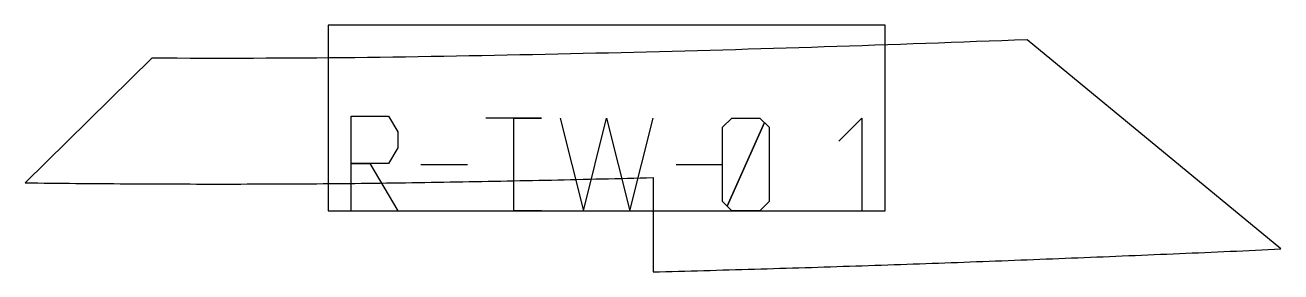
# Model space of a CAD drawing. Header units: metres. Extents: x 52 to 92, y -12.9 to -5.
import ezdxf

# ---------------------------------------------------------------- set-up
doc = ezdxf.new("R2010")
doc.units = ezdxf.units.M

msp = doc.modelspace()

# ---------------------------------------------------------------- linework, layer by layer
for points in [[(61.652, -10.954), (79.393, -10.954), (79.393, -5.04), (61.652, -5.04)], [(52, -10.06), (52.202, -10.063), (52.404, -10.065), (52.606, -10.067), (52.808, -10.07), (53.01, -10.072), (53.212, -10.074), (53.414, -10.076), (53.616, -10.078), (53.818, -10.079), (54.02, -10.081), (54.222, -10.083), (54.424, -10.084), (54.626, -10.086), (54.828, -10.087), (55.03, -10.089), (55.232, -10.09), (55.434, -10.091), (55.636, -10.092), (55.838, -10.093), (56.04, -10.094), (56.242, -10.095), (56.444, -10.096), (56.646, -10.097), (56.848, -10.097), (57.051, -10.098), (57.253, -10.098), (57.455, -10.099), (57.657, -10.099), (57.859, -10.099), (58.061, -10.099), (58.263, -10.099), (58.465, -10.099), (58.667, -10.099), (58.869, -10.099), (59.071, -10.098), (59.273, -10.098), (59.475, -10.097), (59.677, -10.097), (59.879, -10.096), (60.081, -10.095), (60.283, -10.094), (60.485, -10.093), (60.687, -10.092), (60.889, -10.09), (61.091, -10.089), (61.293, -10.088), (61.495, -10.086), (61.697, -10.084), (61.899, -10.083), (62.101, -10.081), (62.303, -10.079), (62.505, -10.077), (62.707, -10.075), (62.909, -10.072), (63.111, -10.07), (63.313, -10.067), (63.515, -10.065), (63.717, -10.062), (63.919, -10.059), (64.121, -10.057), (64.323, -10.054), (64.525, -10.051), (64.727, -10.047), (64.929, -10.044), (65.131, -10.041), (65.333, -10.038), (65.535, -10.034), (65.737, -10.031), (65.939, -10.027), (66.141, -10.023), (66.343, -10.02), (66.545, -10.016), (66.747, -10.012), (66.949, -10.008), (67.152, -10.004), (67.354, -10), (67.556, -9.996), (67.758, -9.992), (67.96, -9.988), (68.162, -9.984), (68.364, -9.979), (68.566, -9.975), (68.768, -9.971), (68.97, -9.966), (69.172, -9.962), (69.374, -9.957), (69.576, -9.953), (69.778, -9.948), (69.98, -9.944), (70.182, -9.939), (70.384, -9.934), (70.586, -9.93), (70.788, -9.925), (70.99, -9.92), (71.192, -9.915), (71.394, -9.91), (71.596, -9.905), (71.798, -9.9), (72, -9.895), (72, -12.896), (72.202, -12.891), (72.404, -12.886), (72.606, -12.88), (72.808, -12.875), (73.01, -12.87), (73.212, -12.864), (73.414, -12.859), (73.616, -12.853), (73.818, -12.848), (74.02, -12.842), (74.222, -12.836), (74.424, -12.831), (74.626, -12.825), (74.828, -12.819), (75.03, -12.813), (75.232, -12.807), (75.434, -12.801), (75.636, -12.795), (75.838, -12.789), (76.04, -12.783), (76.242, -12.777), (76.444, -12.771), (76.646, -12.764), (76.848, -12.758), (77.051, -12.752), (77.253, -12.745), (77.455, -12.739), (77.657, -12.732), (77.859, -12.726), (78.061, -12.719), (78.263, -12.712), (78.465, -12.706), (78.667, -12.699), (78.869, -12.692), (79.071, -12.685), (79.273, -12.678), (79.475, -12.671), (79.677, -12.665), (79.879, -12.658), (80.081, -12.65), (80.283, -12.643), (80.485, -12.636), (80.687, -12.629), (80.889, -12.622), (81.091, -12.615), (81.293, -12.607), (81.495, -12.6), (81.697, -12.593), (81.899, -12.585), (82.101, -12.578), (82.303, -12.57), (82.505, -12.563), (82.707, -12.555), (82.909, -12.547), (83.111, -12.54), (83.313, -12.532), (83.515, -12.524), (83.717, -12.517), (83.919, -12.509), (84.121, -12.501), (84.323, -12.493), (84.525, -12.485), (84.727, -12.477), (84.929, -12.469), (85.131, -12.461), (85.333, -12.453), (85.535, -12.445), (85.737, -12.437), (85.939, -12.429), (86.141, -12.421), (86.343, -12.413), (86.545, -12.404), (86.747, -12.396), (86.949, -12.388), (87.152, -12.379), (87.354, -12.371), (87.556, -12.363), (87.758, -12.354), (87.96, -12.346), (88.162, -12.337), (88.364, -12.328), (88.566, -12.32), (88.768, -12.311), (88.97, -12.303), (89.172, -12.294), (89.374, -12.285), (89.576, -12.276), (89.778, -12.267), (89.98, -12.258), (90.182, -12.25), (90.384, -12.241), (90.586, -12.232), (90.788, -12.223), (90.99, -12.213), (91.192, -12.204), (91.394, -12.195), (91.596, -12.186), (91.798, -12.177), (92, -12.167), (83.919, -5.504), (83.515, -5.519), (83.111, -5.535), (82.707, -5.55), (82.303, -5.565), (81.899, -5.58), (81.495, -5.595), (81.091, -5.61), (80.687, -5.625), (80.283, -5.639), (79.879, -5.653), (79.475, -5.667), (79.071, -5.681), (78.667, -5.695), (78.263, -5.709), (77.859, -5.722), (77.455, -5.735), (77.051, -5.748), (76.646, -5.761), (76.242, -5.774), (75.838, -5.786), (75.434, -5.798), (75.03, -5.81), (74.626, -5.822), (74.222, -5.834), (73.818, -5.845), (73.414, -5.856), (73.01, -5.867), (72.606, -5.878), (72.202, -5.888), (71.798, -5.899), (71.394, -5.909), (70.99, -5.919), (70.586, -5.928), (70.182, -5.938), (69.778, -5.947), (69.374, -5.956), (68.97, -5.965), (68.566, -5.974), (68.162, -5.983), (67.758, -5.991), (67.354, -5.999), (66.949, -6.007), (66.545, -6.015), (66.141, -6.023), (65.737, -6.03), (65.333, -6.037), (64.929, -6.044), (64.525, -6.05), (64.121, -6.056), (63.717, -6.062), (63.313, -6.067), (62.909, -6.072), (62.505, -6.077), (62.101, -6.081), (61.697, -6.084), (61.293, -6.087), (60.889, -6.09), (60.485, -6.093), (60.081, -6.095), (59.677, -6.096), (59.273, -6.098), (58.869, -6.099), (58.465, -6.099), (58.061, -6.099), (57.657, -6.099), (57.253, -6.098), (56.848, -6.097), (56.444, -6.096), (56.04, -6.094)]]:
    msp.add_lwpolyline(points, close=True)
for points in [[(62.391, -10.954), (62.391, -7.938), (63.574, -7.938), (63.869, -8.441), (63.869, -8.943), (63.574, -9.446), (62.391, -9.446), (62.982, -9.446), (63.869, -10.954)], [(66.678, -10.954), (68.453, -10.954), (67.566, -10.954), (67.566, -7.997), (68.453, -7.997), (66.678, -7.997)], [(69.044, -7.997), (69.783, -10.954), (70.522, -7.997), (71.262, -10.954), (72.001, -7.997)], [(74.219, -8.293), (74.514, -7.997), (75.401, -7.997), (75.697, -8.293), (75.697, -10.658), (75.401, -10.954), (74.514, -10.954), (74.366, -10.806), (75.549, -8.145), (74.366, -10.806), (74.219, -10.658), (74.219, -8.293)], [(77.915, -8.736), (78.654, -7.997), (78.654, -10.954)], [(64.609, -9.476), (66.087, -9.476)], [(72.74, -9.476), (74.219, -9.476)]]:
    msp.add_lwpolyline(points)

doc.saveas('drawing.dxf')
